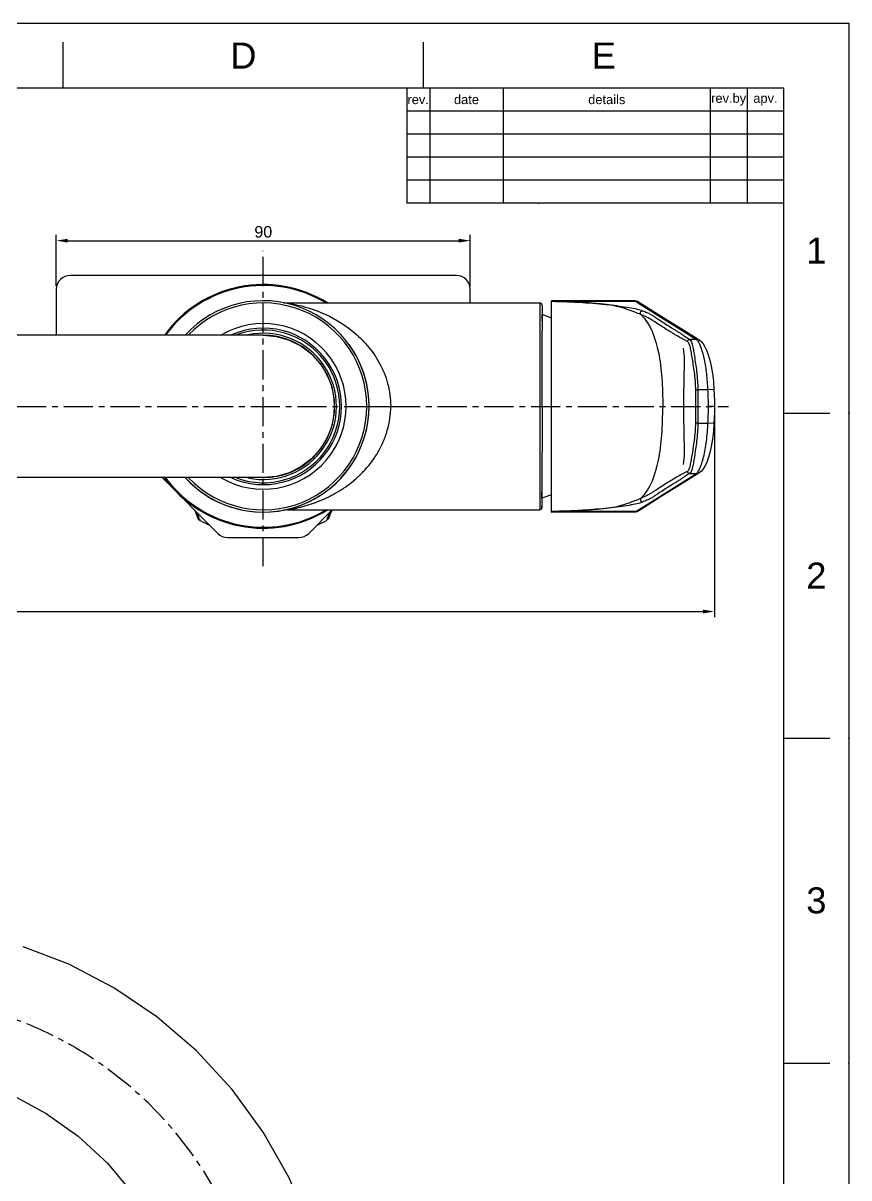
# Model space of a CAD drawing. Header units: millimetres. Extents: x 120 to 1856, y -818 to 764.
# Drawn here: x 360 to 539.5, y -413.2 to -162 of the extents above; entities that cross this region are included whole.
import ezdxf

# ---------------------------------------------------------------- set-up
doc = ezdxf.new("R2010")
doc.units = ezdxf.units.MM
doc.header["$LTSCALE"] = 0.1
doc.linetypes.add('CENTERX2', pattern=[101.6, 63.5, -12.7, 12.7, -12.7])
for name, color, linetype in [('CENTER', 1, 'CENTERX2'), ('DIM', 3, 'Continuous'), ('FORM', 7, 'Continuous'), ('TEXT', 2, 'Continuous')]:
    doc.layers.add(name, color=color, linetype=linetype)
doc.styles.get("Standard").update_dxf_attribs({"font": 'arial.ttf'})
doc.dimstyles.new('ISO-25', dxfattribs={"dimtxt": 2.5, "dimasz": 2.5, "dimexe": 1.25, "dimexo": 0.625, "dimtad": 1, "dimlfac": 1.33325, "dimtxsty": 'Standard', "dimcen": 2.5, "dimadec": 0, "dimazin": 0, "dimtfac": 1, "dimtmove": 0, "dimatfit": 3, "dimfxl": 0, "dimarcsym": 0})

# ---------------------------------------------------------------- blocks, each defined once
blk = doc.blocks.new('*D85')
at = {"layer": 'Defpoints', "color": 0}
for p in [(170.11, -307.42), (145.25, -583.77), (386.14, -583.77)]:
    blk.add_point(p, dxfattribs=at)
at = {"layer": 'DIM', "color": 0, "lineweight": -2}
for p, q in [((169.48, -307.42), (144, -307.42)), ((145.25, -309.92), (145.25, -581.27)), ((385.52, -583.77), (144, -583.77))]:
    blk.add_line(p, q, dxfattribs=at)
at = {"layer": 'DIM', "color": 0}
for points in [[(144.83, -309.92), (145.67, -309.92), (145.25, -307.42)], [(144.83, -581.27), (145.67, -581.27), (145.25, -583.77)]]:
    blk.add_solid(points, dxfattribs=at)
at = {"layer": 'DIM', "color": 0, "insert": (143.12, -445.59), "char_height": 2.5, "attachment_point": 5, "rotation": 90}
blk.add_mtext('276,3', dxfattribs=at)
blk = doc.blocks.new('*D81')
at = {"layer": 'Defpoints', "color": 0}
for p in [(158.04, -245.39), (510.3, -245.39), (510.3, -290.02)]:
    blk.add_point(p, dxfattribs=at)
at = {"layer": 'DIM', "color": 0, "lineweight": -2}
for p, q in [((158.04, -246.01), (158.04, -291.27)), ((510.3, -246.01), (510.3, -291.27)), ((160.54, -290.02), (507.8, -290.02))]:
    blk.add_line(p, q, dxfattribs=at)
at = {"layer": 'DIM', "color": 0}
for points in [[(160.54, -289.6), (160.54, -290.44), (158.04, -290.02)], [(507.8, -289.6), (507.8, -290.44), (510.3, -290.02)]]:
    blk.add_solid(points, dxfattribs=at)
at = {"layer": 'DIM', "color": 0, "insert": (334.17, -287.89), "char_height": 2.5, "attachment_point": 5}
blk.add_mtext('352,3', dxfattribs=at)
blk = doc.blocks.new('*D82')
at = {"layer": 'Defpoints', "color": 0}
for p in [(457.22, -209.33), (367.22, -219.89), (457.22, -219.89)]:
    blk.add_point(p, dxfattribs=at)
at = {"layer": 'DIM', "color": 0, "lineweight": -2}
for p, q in [((367.22, -219.26), (367.22, -208.08)), ((457.22, -219.26), (457.22, -208.08)), ((369.72, -209.33), (454.72, -209.33))]:
    blk.add_line(p, q, dxfattribs=at)
at = {"layer": 'DIM', "color": 0}
for points in [[(369.72, -208.91), (369.72, -209.74), (367.22, -209.33)], [(454.72, -208.91), (454.72, -209.74), (457.22, -209.33)]]:
    blk.add_solid(points, dxfattribs=at)
at = {"layer": 'DIM', "color": 0, "insert": (412.22, -207.42), "char_height": 2.5, "attachment_point": 5}
blk.add_mtext('90', dxfattribs=at)
blk = doc.blocks.new('*D84')
at = {"layer": 'Defpoints', "color": 0}
for p in [(190.04, -364.44), (412.22, -473.76), (412.22, -516.75)]:
    blk.add_point(p, dxfattribs=at)
at = {"layer": 'DIM', "color": 0, "lineweight": -2}
for p, q in [((190.04, -365.06), (190.04, -475.01)), ((192.54, -473.76), (409.72, -473.76)), ((412.22, -516.13), (412.22, -472.51))]:
    blk.add_line(p, q, dxfattribs=at)
at = {"layer": 'DIM', "color": 0}
for points in [[(192.54, -473.34), (192.54, -474.18), (190.04, -473.76)], [(409.72, -473.34), (409.72, -474.18), (412.22, -473.76)]]:
    blk.add_solid(points, dxfattribs=at)
at = {"layer": 'DIM', "color": 0, "insert": (301.13, -471.63), "char_height": 2.5, "attachment_point": 5}
blk.add_mtext('222,2', dxfattribs=at)

msp = doc.modelspace()

# ---------------------------------------------------------------- linework, layer by layer
for p, q in [((368.7095, -176.134), (368.7095, -166.134)), ((447.053, -176.134), (447.053, -166.134)), ((525.3964, -176.134), (133.6792, -176.134)), ((525.3964, -741.7905), (525.3964, -176.134)), ((525.3964, -246.841), (535.3964, -246.841)), ((525.3964, -317.5481), (535.3964, -317.5481)), ((525.3964, -388.2552), (535.3964, -388.2552))]:
    msp.add_line(p, q)
at = {"color": 7, "linetype": 'Continuous'}
for p, q in [((454.2173, -216.8878), (370.2173, -216.8878)), ((367.2173, -219.8878), (367.2173, -229.8873)), ((457.2173, -222.885), (457.2173, -219.8878)), ((417.4339, -222.8798), (472.3205, -222.8869)), ((417.4339, -222.8798), (417.7766, -222.9358)), ((472.3205, -222.8869), (472.3146, -267.8869)), ((472.8205, -223.387), (472.8195, -225.3875)), ((472.8205, -223.387), (472.8209, -225.3875)), ((474.9456, -222.3873), (474.8956, -222.3916)), ((474.8956, -268.3831), (474.8956, -222.3916)), ((474.8956, -222.5239), (493.2089, -222.5239)), ((492.9977, -222.3873), (474.9507, -222.3873)), ((492.9974, -222.3873), (493.2089, -222.5239)), ((493.2089, -222.5239), (493.7924, -222.8922)), ((493.2876, -222.4201), (493.4557, -222.4707)), ((493.7924, -222.8922), (506.3966, -230.8084)), ((493.8178, -222.6635), (498.7412, -225.7579)), ((472.8195, -225.3875), (472.8187, -228.8873)), ((472.8195, -226.7734), (472.8202, -225.3875)), ((474.8956, -226.1546), (472.8202, -225.3873)), ((498.7412, -225.7579), (503.0728, -228.4677)), ((503.0728, -228.4677), (507.0949, -231.0041)), ((412.2189, -229.8873), (330.4079, -229.8873)), ((472.8161, -245.3873), (472.8189, -228.8873)), ((506.3966, -230.8084), (504.9088, -230.8084)), ((506.2326, -245.3873), (506.2348, -241.7672)), ((506.6919, -241.7691), (506.6878, -245.3873)), ((508.9015, -241.7691), (506.6919, -241.7691)), ((510.1997, -241.6975), (508.9015, -241.7691)), ((435.2205, -245.3831), (439.9208, -245.383)), ((472.816, -245.3833), (472.8143, -265.3872)), ((506.2348, -249.0074), (506.2326, -245.3873)), ((506.6878, -245.3873), (506.6919, -249.0056)), ((510.297, -245.3873), (508.997, -245.3873)), ((506.6919, -249.0056), (508.9015, -249.0056)), ((510.1997, -249.0772), (508.9015, -249.0056)), ((412.2189, -260.8873), (330.4079, -260.8873)), ((390.2168, -260.8873), (402.3386, -273.0091)), ((493.7925, -267.8824), (506.3966, -259.9663)), ((504.9088, -259.9663), (506.3966, -259.9663)), ((472.8143, -265.124), (472.8145, -267.0847)), ((472.815, -265.3872), (472.8146, -264.0012)), ((472.8156, -265.3872), (472.8147, -267.387)), ((474.8956, -264.6187), (472.815, -265.3873)), ((498.7435, -265.0154), (493.8416, -268.0964)), ((417.4836, -267.8798), (472.3146, -267.8869)), ((422.0959, -273.0091), (427.2241, -267.881)), ((472.8147, -267.387), (472.8145, -267.0847)), ((493.2089, -268.2508), (474.8956, -268.2508)), ((474.8956, -268.3831), (474.9456, -268.3873)), ((493.0013, -268.3873), (474.9507, -268.3873)), ((493.1163, -268.3819), (492.9974, -268.3873)), ((493.2089, -268.2508), (492.9975, -268.3873)), ((493.3208, -268.3465), (493.1163, -268.3819)), ((493.2089, -268.2508), (493.7925, -267.8824)), ((493.4878, -268.2915), (493.3208, -268.3465)), ((493.8416, -268.0964), (493.7645, -268.1444)), ((398.3524, -269.8667), (398.4143, -270.0378)), ((398.4143, -270.0378), (398.4685, -270.1931)), ((426.0122, -270.0466), (425.9607, -270.1931)), ((425.9607, -270.1931), (425.9645, -270.191)), ((426.1344, -269.7144), (426.0122, -270.0466)), ((404.4599, -273.8878), (419.9746, -273.8878))]:
    msp.add_line(p, q, dxfattribs=at)
msp.add_lwpolyline([(119.5378, -161.9925), (539.5378, -161.9925), (539.5378, -755.9319), (119.5378, -755.9319)], close=True)
for points in [[(492.9974, -222.3873), (493.0849, -222.3903), (493.2876, -222.4201)], [(493.4557, -222.4707), (493.5649, -222.5174), (493.6222, -222.5466), (493.6566, -222.5657), (493.6827, -222.5808), (493.7066, -222.595), (493.7307, -222.6096), (493.7567, -222.6256), (493.8178, -222.6635)], [(412.2189, -229.8873), (415.0776, -230.1532), (417.8442, -230.9441), (420.4096, -232.2282), (422.6842, -233.9537), (424.6007, -236.0632), (426.0989, -238.4886), (427.1288, -241.1505), (427.655, -243.9794)], [(507.0895, -231.0007), (507.474, -231.3128), (507.8651, -231.7859), (508.2392, -232.3981), (508.612, -233.1807), (508.9745, -234.1454), (509.3156, -235.3049), (509.6215, -236.6665), (509.8788, -238.2279), (510.0771, -239.9743), (510.1997, -241.6975)], [(503.6697, -245.3873), (503.6739, -243.8108), (503.6868, -242.1881), (503.7064, -240.7109), (503.7294, -239.3986), (503.7524, -238.218), (503.7722, -237.125), (503.7832, -236.1337), (503.7804, -235.2695), (503.7617, -234.5459), (503.7287, -233.9638), (503.6854, -233.503), (503.6379, -233.1481), (503.596, -232.9101), (503.5651, -232.7682), (503.5553, -232.7292)], [(510.1997, -241.6975), (510.2511, -242.852), (510.2872, -244.2147), (510.297, -245.3873)], [(427.655, -243.9794), (427.6553, -246.7923), (427.1297, -249.6209), (426.1003, -252.2832), (424.6023, -254.7094), (422.6857, -256.8196), (420.4108, -258.5458), (417.8449, -259.8303), (415.0779, -260.6214), (412.2189, -260.8873)], [(503.5571, -258.04), (503.553, -258.0539), (503.5651, -258.0065), (503.596, -257.8646), (503.6379, -257.6266), (503.6854, -257.2717), (503.7287, -256.8109), (503.7617, -256.2288), (503.7804, -255.5051), (503.7832, -254.641), (503.7722, -253.6497), (503.7524, -252.5566), (503.7294, -251.3761), (503.7064, -250.0638), (503.6868, -248.5866), (503.6739, -246.9639), (503.6697, -245.3873)], [(510.297, -245.3873), (510.2875, -246.5428), (510.2517, -247.9055), (510.1997, -249.0772)], [(510.1997, -249.0772), (510.0785, -250.7846), (509.881, -252.5308), (509.6245, -254.0927), (509.3193, -255.4553), (508.9789, -256.6162), (508.6168, -257.5826), (508.2443, -258.3671), (507.8704, -258.9812), (507.4803, -259.4556), (507.0899, -259.7737)], [(507.0949, -259.7706), (503.0784, -262.3034), (498.7435, -265.0154)], [(493.7645, -268.1444), (493.733, -268.1637), (493.7044, -268.181), (493.6761, -268.1978), (493.6428, -268.2168), (493.591, -268.2444), (493.4878, -268.2915)], [(398.4604, -270.1886), (398.3812, -270.139), (398.1979, -269.9781), (398.0656, -269.7953), (397.9815, -269.6073)], [(426.4477, -269.607), (426.3162, -269.8707), (426.1016, -270.0995), (425.9645, -270.191)], [(427.7176, -456.1561), (427.1556, -445.5241), (425.3133, -434.5867), (422.2053, -423.7662), (417.8353, -413.2609), (412.2215, -403.2758), (405.4731, -393.9907), (397.7096, -385.5702), (389.0688, -378.1735), (379.7404, -371.881), (369.912, -366.7572), (360.0013, -362.9525)], [(350.4217, -392.4353), (357.6951, -395.2633), (365.0222, -399.2117), (371.9678, -404.1557), (378.3242, -410.0388), (383.9043, -416.7575), (388.5744, -424.1393), (392.2112, -432.0037), (394.7731, -440.141), (396.2702, -448.3356), (396.7176, -456.1561)]]:
    msp.add_lwpolyline(points, dxfattribs=at)
for centre, radius, start, end in [((370.2173, -219.8878), 3, 89.99999, 179.99999), ((454.2173, -219.8878), 3, 359.99999, 89.99999), ((412.2176, -245.3873), 26.5, 58.186614, 144.174567), ((412.2176, -245.3873), 26.3, 58.86275, 143.841666), ((412.2207, -245.3827), 22.9993, 222.555279, 137.470561), ((412.2207, -245.3827), 22.4999, 223.711622, 136.290381), ((417.4355, -218.1696), 4.7102, 259.354225, 269.980034), ((412.3171, -255.1734), 32.6966, 79.981694, 80.388133), ((472.3205, -223.3869), 0.5, 359.980532, 89.992493), ((412.2176, -245.3873), 18.019, 239.423689, 120.57395), ((412.2176, -245.3873), 17.0192, 246.069091, 113.930909), ((412.2176, -245.3873), 16.612, 249.548713, 110.451287), ((412.2176, -245.3873), 15.912, 257.945357, 102.05528), ((412.2176, -245.3873), 15.5, 270, 90), ((412.2201, -245.3837), 23, 280.951962, 35.844776), ((506.8083, -156.0351), 85.734, 269.616717, 269.922206), ((440.3526, -245.3878), 68.6444, 0.000369, 3.021851), ((440.3506, -245.3868), 68.6464, 356.978193, 359.999587), ((506.8084, -334.811), 85.8055, 90.07781, 90.383037), ((412.2176, -245.3873), 26.5, 215.825379, 301.861765), ((412.2176, -245.3873), 26.3, 216.149658, 301.175114), ((412.2176, -245.3873), 23, 222.386805, 280.958109), ((383.1464, -274.46), 15.6087, 18.135412, 24.499165), ((383.147, -274.4591), 15.6087, 18.132868, 24.242692), ((381.9701, -275.9161), 17.4639, 22.018782, 25.444045), ((417.484, -272.5905), 4.7107, 90.005404, 100.941259), ((442.3566, -275.8781), 17.3538, 154.547061, 158.376728), ((441.2835, -274.4591), 15.6087, 155.783732, 161.868554), ((472.3147, -267.3869), 0.5, 269.992493, 359.992493), ((382.2288, -275.8033), 17.1818, 21.445688, 21.993359), ((382.4554, -275.7143), 16.9384, 20.195906, 21.445925), ((412.2146, -245.3918), 28.356, 241.002678, 245.740562), ((412.2146, -245.3918), 28.356, 294.278619, 298.997302), ((442.284, -275.8467), 17.2747, 158.510212, 159.207181), ((442.3871, -275.8873), 17.3855, 158.385579, 158.510116), ((404.4599, -270.8878), 3, 224.99999, 269.99999), ((419.9746, -270.8878), 3, 269.99999, 314.99999)]:
    msp.add_arc(centre, radius, start, end, dxfattribs=at)
for points, knots in [([(418.0051, -222.9754), (420.3046, -223.3816), (425.1905, -224.7902), (430.8755, -228.1237), (434.9751, -232.0969), (437.6285, -235.8841), (439.474, -240.3885), (439.9207, -243.7015), (439.9208, -245.383)], [0, 0, 0, 0, 0.20638264, 0.44562898, 0.573655, 0.70863487, 0.85138184, 1, 1, 1, 1]), ([(474.8956, -222.5239), (477.1362, -222.5706), (480.3816, -222.6901), (484.5209, -222.9757), (487.2105, -223.2275), (489.5845, -223.5208), (491.6392, -223.8332), (493.315, -224.1484), (494.2974, -224.4073), (494.6878, -224.5693)], [0, 0, 0, 0, 0.33706717, 0.48828654, 0.62400344, 0.74330135, 0.84804261, 0.93643558, 1, 1, 1, 1]), ([(494.3276, -225.4084), (493.9037, -225.219), (493.1907, -224.9528), (492.1754, -224.5876), (491.2868, -224.2665), (490.3476, -223.9525), (488.9732, -223.575), (487.4724, -223.3213), (485.8505, -223.1323), (483.9872, -222.9528), (481.4662, -222.7727), (478.2569, -222.6152), (476.0367, -222.5483), (474.8956, -222.5239)], [0, 0, 0, 0, 0.07038723, 0.11524351, 0.16360974, 0.21360862, 0.26534035, 0.37953542, 0.44385496, 0.51291162, 0.66328672, 0.82696925, 1, 1, 1, 1]), ([(494.3285, -225.4076), (494.264, -225.337), (494.1825, -225.1554), (494.2228, -224.8677), (494.4024, -224.6376), (494.5931, -224.5739), (494.6878, -224.5709)], [0, 0, 0, 0, 0.25593661, 0.49666468, 0.74606, 1, 1, 1, 1]), ([(504.421, -231.251), (504.2092, -231.1415), (503.805, -230.9309), (503.011, -230.5338), (502.2525, -230.0713), (501.4728, -229.6167), (500.6752, -229.1291), (499.6877, -228.5132), (498.5051, -227.7656), (497.5211, -227.1391), (496.7354, -226.6216), (496.0789, -226.1889), (495.2493, -225.8234), (494.6466, -225.5529), (494.3276, -225.4084)], [0, 0, 0, 0, 0.06127112, 0.11710127, 0.22799363, 0.28929264, 0.34899378, 0.46815323, 0.58828037, 0.70844926, 0.76777725, 0.83010308, 0.91002407, 1, 1, 1, 1]), ([(494.3276, -225.4084), (496.4701, -227.5544), (497.8488, -231.5904), (498.6112, -236.393), (498.9897, -240.3082), (499.0668, -243.3276), (499.0668, -245.3873)], [0, 0, 0, 0, 0.43591511, 0.56592464, 0.70390214, 1, 1, 1, 1]), ([(494.6867, -224.571), (494.9917, -224.6974), (495.5736, -224.9393), (496.3781, -225.2957), (497.0351, -225.726), (497.8373, -226.2579), (498.8462, -226.9053), (500.0613, -227.6851), (501.0765, -228.3373), (501.8945, -228.8614), (502.5175, -229.2418), (503.1218, -229.625), (503.8925, -230.1823), (504.4934, -230.5626), (504.9077, -230.81)], [0, 0, 0, 0, 0.08257874, 0.15777095, 0.21942874, 0.27862818, 0.39862382, 0.51919454, 0.63975391, 0.7004211, 0.76218143, 0.82231882, 0.87931835, 1, 1, 1, 1]), ([(504.4206, -231.2523), (504.4349, -231.14), (504.5469, -230.9109), (504.787, -230.813), (504.9077, -230.81)], [0, 0, 0, 0, 0.48399317, 1, 1, 1, 1]), ([(504.9088, -230.8084), (505.0533, -230.8988), (505.3061, -231.2838), (505.534, -232.0478), (505.7423, -233.125), (506.0529, -235.0781), (506.5029, -237.9771), (506.6948, -240.448), (506.6919, -241.7691)], [0, 0, 0, 0, 0.04565186, 0.11646308, 0.21468224, 0.33845824, 0.64631943, 1, 1, 1, 1]), ([(506.7553, -231.2264), (506.7243, -231.1789), (506.6196, -231.0282), (506.4998, -230.8829), (506.3966, -230.8084)], [0, 0, 0, 0, 0.30843489, 1, 1, 1, 1]), ([(506.2348, -241.7672), (506.2361, -240.4987), (506.0802, -238.6486), (505.7278, -236.3044), (505.4773, -234.7762), (505.2584, -233.4706), (505.0559, -232.4343), (504.8385, -231.7547), (504.6171, -231.3944), (504.4879, -231.2785), (504.421, -231.251)], [0, 0, 0, 0, 0.35285989, 0.51449343, 0.65953918, 0.78364038, 0.88254, 0.95373152, 0.97987618, 1, 1, 1, 1]), ([(508.9015, -241.7691), (508.8474, -240.6056), (508.6845, -238.3959), (508.2293, -235.375), (507.6716, -233.2315), (507.1503, -231.9299), (506.8882, -231.43), (506.7553, -231.2264)], [0, 0, 0, 0, 0.32223693, 0.61242836, 0.84444915, 0.93271956, 1, 1, 1, 1]), ([(417.4859, -267.8797), (417.4632, -267.8796), (417.6465, -267.8591), (417.7271, -267.8378), (418.0226, -267.7911), (418.4489, -267.71), (419.1052, -267.5812), (419.9356, -267.3943), (420.8253, -267.1678), (421.742, -266.9039), (422.6769, -266.6065), (423.944, -266.1578), (425.5308, -265.5052), (427.4083, -264.575), (429.2536, -263.4863), (431.0478, -262.2295), (432.771, -260.7937), (434.9704, -258.5976), (436.8891, -256.0076), (438.3756, -253.066), (439.2448, -250.6324), (439.7879, -248.0503), (439.933, -246.275), (439.9208, -245.383)], [0, 0, 0, 0, 0.00197114, 0.00716276, 0.01483023, 0.0242382, 0.0466502, 0.07185256, 0.09857094, 0.12627108, 0.15475287, 0.18377283, 0.24302839, 0.30367727, 0.36564841, 0.42897702, 0.49378049, 0.56023219, 0.6987293, 0.77130391, 0.84600156, 0.92250471, 1, 1, 1, 1]), ([(494.3276, -265.3663), (496.4701, -263.2203), (497.8488, -259.1843), (498.6112, -254.3816), (498.9897, -250.4664), (499.0668, -247.4471), (499.0668, -245.3873)], [0, 0, 0, 0, 0.43591511, 0.56592464, 0.70390214, 1, 1, 1, 1]), ([(504.421, -259.5237), (504.4879, -259.4959), (504.6167, -259.3797), (504.8386, -259.0201), (505.0561, -258.3405), (505.2582, -257.3043), (505.4774, -255.9987), (505.7277, -254.4706), (506.0805, -252.1263), (506.2349, -250.2761), (506.2348, -249.0074)], [0, 0, 0, 0, 0.02014965, 0.04627078, 0.11741531, 0.21634525, 0.34041636, 0.48546814, 0.64710176, 1, 1, 1, 1]), ([(506.6919, -249.0056), (506.6948, -250.3265), (506.5029, -252.7973), (506.053, -255.6963), (505.7423, -257.6494), (505.5339, -258.7267), (505.3062, -259.4909), (505.0534, -259.8758), (504.9088, -259.9663)], [0, 0, 0, 0, 0.35364721, 0.66151046, 0.78529594, 0.88352428, 0.95434379, 1, 1, 1, 1]), ([(506.3966, -259.9663), (506.4575, -259.9223), (506.5828, -259.7948), (506.8527, -259.4228), (507.2028, -258.7372), (507.6068, -257.676), (507.9894, -256.3271), (508.3232, -254.7319), (508.6904, -252.2705), (508.8398, -250.3338), (508.9015, -249.0056)], [0, 0, 0, 0, 0.019774, 0.04655872, 0.1208873, 0.22132003, 0.34523912, 0.48946217, 0.65002531, 1, 1, 1, 1]), ([(504.4206, -259.5224), (504.2087, -259.632), (503.8048, -259.8432), (503.0115, -260.242), (502.0517, -260.821), (500.8758, -261.5171), (499.6884, -262.2639), (498.5052, -263.0108), (497.5211, -263.6375), (496.7357, -264.1557), (496.078, -264.5862), (495.2503, -264.955), (494.6465, -265.2231), (494.3277, -265.3679)], [0, 0, 0, 0, 0.06128144, 0.11710135, 0.22802572, 0.34901434, 0.46819315, 0.58833202, 0.70848893, 0.76784706, 0.83014125, 0.91004064, 1, 1, 1, 1]), ([(504.9077, -259.9647), (504.4934, -260.212), (503.8925, -260.5924), (503.1217, -261.1496), (502.5175, -261.5329), (501.8945, -261.9132), (501.0765, -262.4374), (500.0613, -263.0896), (498.8463, -263.8694), (497.8373, -264.5168), (497.0351, -265.0486), (496.3781, -265.4792), (495.5734, -265.8351), (494.9915, -266.0773), (494.6867, -266.2037)], [0, 0, 0, 0, 0.12068098, 0.17768237, 0.23781761, 0.29957876, 0.36024571, 0.48080527, 0.60137477, 0.72136814, 0.78056708, 0.8422161, 0.91745025, 1, 1, 1, 1]), ([(504.4208, -259.5237), (504.4354, -259.636), (504.5479, -259.8648), (504.7882, -259.962), (504.9088, -259.9647)], [0, 0, 0, 0, 0.48410242, 1, 1, 1, 1]), ([(474.8956, -268.2508), (476.0367, -268.2264), (478.2569, -268.1595), (481.4663, -268.0019), (483.9874, -267.8219), (485.8506, -267.6424), (487.4725, -267.4534), (488.9733, -267.1995), (490.3478, -266.8221), (491.287, -266.5082), (492.1756, -266.1871), (493.1909, -265.8217), (493.9033, -265.5545), (494.3276, -265.3663)], [0, 0, 0, 0, 0.17302962, 0.33671859, 0.48709383, 0.55615472, 0.6204651, 0.73467676, 0.78639732, 0.83639238, 0.88477866, 0.92962366, 1, 1, 1, 1]), ([(494.6878, -266.2054), (494.2975, -266.3674), (493.315, -266.6263), (491.6392, -266.9414), (489.5845, -267.2539), (487.2105, -267.5471), (484.5209, -267.799), (480.3816, -268.0846), (477.1362, -268.2041), (474.8956, -268.2508)], [0, 0, 0, 0, 0.06356403, 0.15195726, 0.25669902, 0.37599686, 0.51171376, 0.66293318, 1, 1, 1, 1]), ([(494.3277, -265.3679), (494.2636, -265.4385), (494.1825, -265.6199), (494.2229, -265.9069), (494.402, -266.1367), (494.5921, -266.2006), (494.6867, -266.2037)], [0, 0, 0, 0, 0.25595334, 0.49665152, 0.74601427, 1, 1, 1, 1])]:
    msp.add_open_spline(points, degree=3, knots=knots, dxfattribs=at)
for points in [[(493.9032, -222.7171), (493.7001, -222.5888), (493.4491, -222.5194), (493.2089, -222.5239)], [(507.0895, -231.0007), (506.8867, -230.873), (506.6363, -230.8039), (506.3966, -230.8084)], [(507.0899, -259.7737), (506.887, -259.9016), (506.6364, -259.9708), (506.3966, -259.9663)], [(417.4837, -267.8798), (417.485, -267.8798), (417.4863, -267.8798), (417.4876, -267.8798)], [(493.9032, -268.0576), (493.7001, -268.1859), (493.4491, -268.2553), (493.2089, -268.2508)], [(397.9815, -269.6073), (398.0211, -269.7258), (398.0832, -269.8389), (398.1621, -269.9358)], [(398.1621, -269.9358), (398.2441, -270.0371), (398.347, -270.1244), (398.4604, -270.1886)]]:
    msp.add_open_spline(points, degree=3, dxfattribs=at)
for p in [(472.053, -201.134), (539.5378, -246.841), (539.5378, -317.5481), (539.5378, -388.2552)]:
    msp.add_point(p)
at = {"layer": 'CENTER'}
for p, q in [((412.2176, -280.1733), (412.2176, -211.5543)), ((155.4761, -245.3873), (513.3772, -245.3873))]:
    msp.add_line(p, q, dxfattribs=at)
msp.add_open_spline([(412.2176, -456.1561), (412.2418, -452.0289), (411.5908, -443.5982), (408.6633, -431.0826), (403.7157, -418.8537), (396.7435, -407.459), (388.063, -397.3054), (377.9624, -388.8199), (366.9633, -382.1681), (359.1451, -378.9451), (355.2115, -377.6939)], degree=3, knots=[0, 0, 0, 0, 0.11955036, 0.2437426, 0.37097594, 0.49999357, 0.62900944, 0.75623964, 0.88043357, 1, 1, 1, 1], dxfattribs=at)
at = {"layer": 'FORM'}
for p, q in [((443.3964, -176.134), (443.3964, -201.134)), ((448.3964, -176.134), (448.3964, -201.134)), ((464.3964, -176.134), (464.3964, -201.134)), ((509.3964, -176.134), (509.3964, -201.134)), ((517.3964, -176.134), (517.3964, -201.134)), ((525.3964, -181.134), (443.3964, -181.134)), ((525.3964, -186.134), (443.3964, -186.134)), ((525.3964, -191.134), (443.3964, -191.134)), ((525.3964, -196.134), (443.3964, -196.134)), ((525.3964, -201.134), (443.3964, -201.134))]:
    msp.add_line(p, q, dxfattribs=at)

# ---------------------------------------------------------------- texts
at = {"char_height": 5.6566, "attachment_point": 5}
for s, width, insert in [('D', 10, (407.8812, -169.0632)), ('E', 10, (486.2247, -169.0632)), ('1', 50, (532.4671, -211.4875)), ('2', 50, (532.4671, -282.1946)), ('3', 50, (532.4671, -352.9016))]:
    msp.add_mtext_dynamic_manual_height_columns(s, width=width, gutter_width=12.5, heights=[0], dxfattribs=dict(at, insert=insert))
at = {"layer": 'TEXT', "char_height": 2, "attachment_point": 5}
for s, width, insert in [('rev.', 5, (445.8964, -178.634)), ('date', 16, (456.3964, -178.634)), ('details', 45, (486.8964, -178.634)), ('rev.by', 8, (513.3964, -178.634)), ('apv.', 8, (521.3964, -178.634))]:
    msp.add_mtext_dynamic_manual_height_columns(s, width=width, gutter_width=12.5, heights=[0], dxfattribs=dict(at, insert=insert))

# ---------------------------------------------------------------- dimensions: what is measured, and where the dimension line sits
at = {"layer": 'DIM'}
for base, p1, p2, picture, middle in [((457.2173, -209.3263), (367.2173, -219.8878), (457.2173, -219.8878), '*D82', (412.2173, -207.4248)), ((412.2207, -473.7616), (190.0405, -364.4383), (412.2207, -516.7539), '*D84', (301.1306, -471.6342))]:
    dim = msp.add_linear_dim(base=base, p1=p1, p2=p2, dimstyle='ISO-25', override={"dimdec": 1, "dimlfac": 1, "dimtdec": 1, "dimfxl": 1.25}, dxfattribs=at)
    dim.commit()
    dim.dimension.update_dxf_attribs({"geometry": picture, "text_midpoint": middle})
dim = msp.add_linear_dim(base=(510.297, -290.0197), p1=(158.037, -245.3873), p2=(510.297, -245.3873), dimstyle='ISO-25', override={"dimdec": 1, "dimlfac": 1, "dimtdec": 1, "dimfxl": 1.25}, dxfattribs=at)
dim.commit()
dim.dimension.update_dxf_attribs({"geometry": '*D81', "text_midpoint": (334.167, -290.0197), "dimtype": 160})
dim = msp.add_linear_dim(base=(145.2516, -583.7654), p1=(170.1087, -307.4246), p2=(386.1424, -583.7654), angle=90, dimstyle='ISO-25', override={"dimdec": 1, "dimlfac": 1, "dimtdec": 1, "dimfxl": 1.25}, dxfattribs=at)
dim.commit()
dim.dimension.update_dxf_attribs({"geometry": '*D85', "text_midpoint": (143.1242, -445.595)})

doc.saveas('drawing.dxf')
